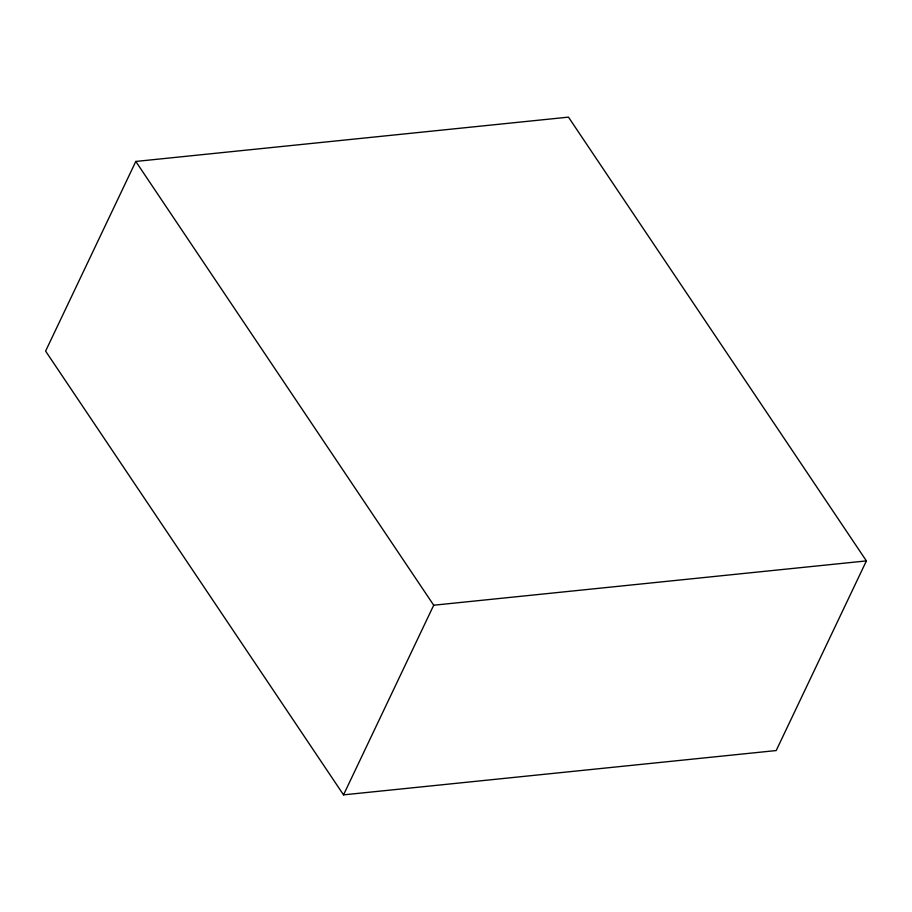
<?xml version="1.0" encoding="UTF-8"?>
<svg xmlns="http://www.w3.org/2000/svg" width="912" height="912" viewBox="0 0 912 912"><rect width="100%" height="100%" fill="white"/><g stroke="black" fill="none" stroke-linecap="round" stroke-linejoin="round"><path stroke-width="1.37" d="M135.797 161.447L45.6 351.097L343.528 794.865L776.203 750.553L866.4 560.903L568.472 117.135L135.797 161.447L433.713 605.215L343.528 794.865M433.713 605.215L866.4 560.903"/></g></svg>
